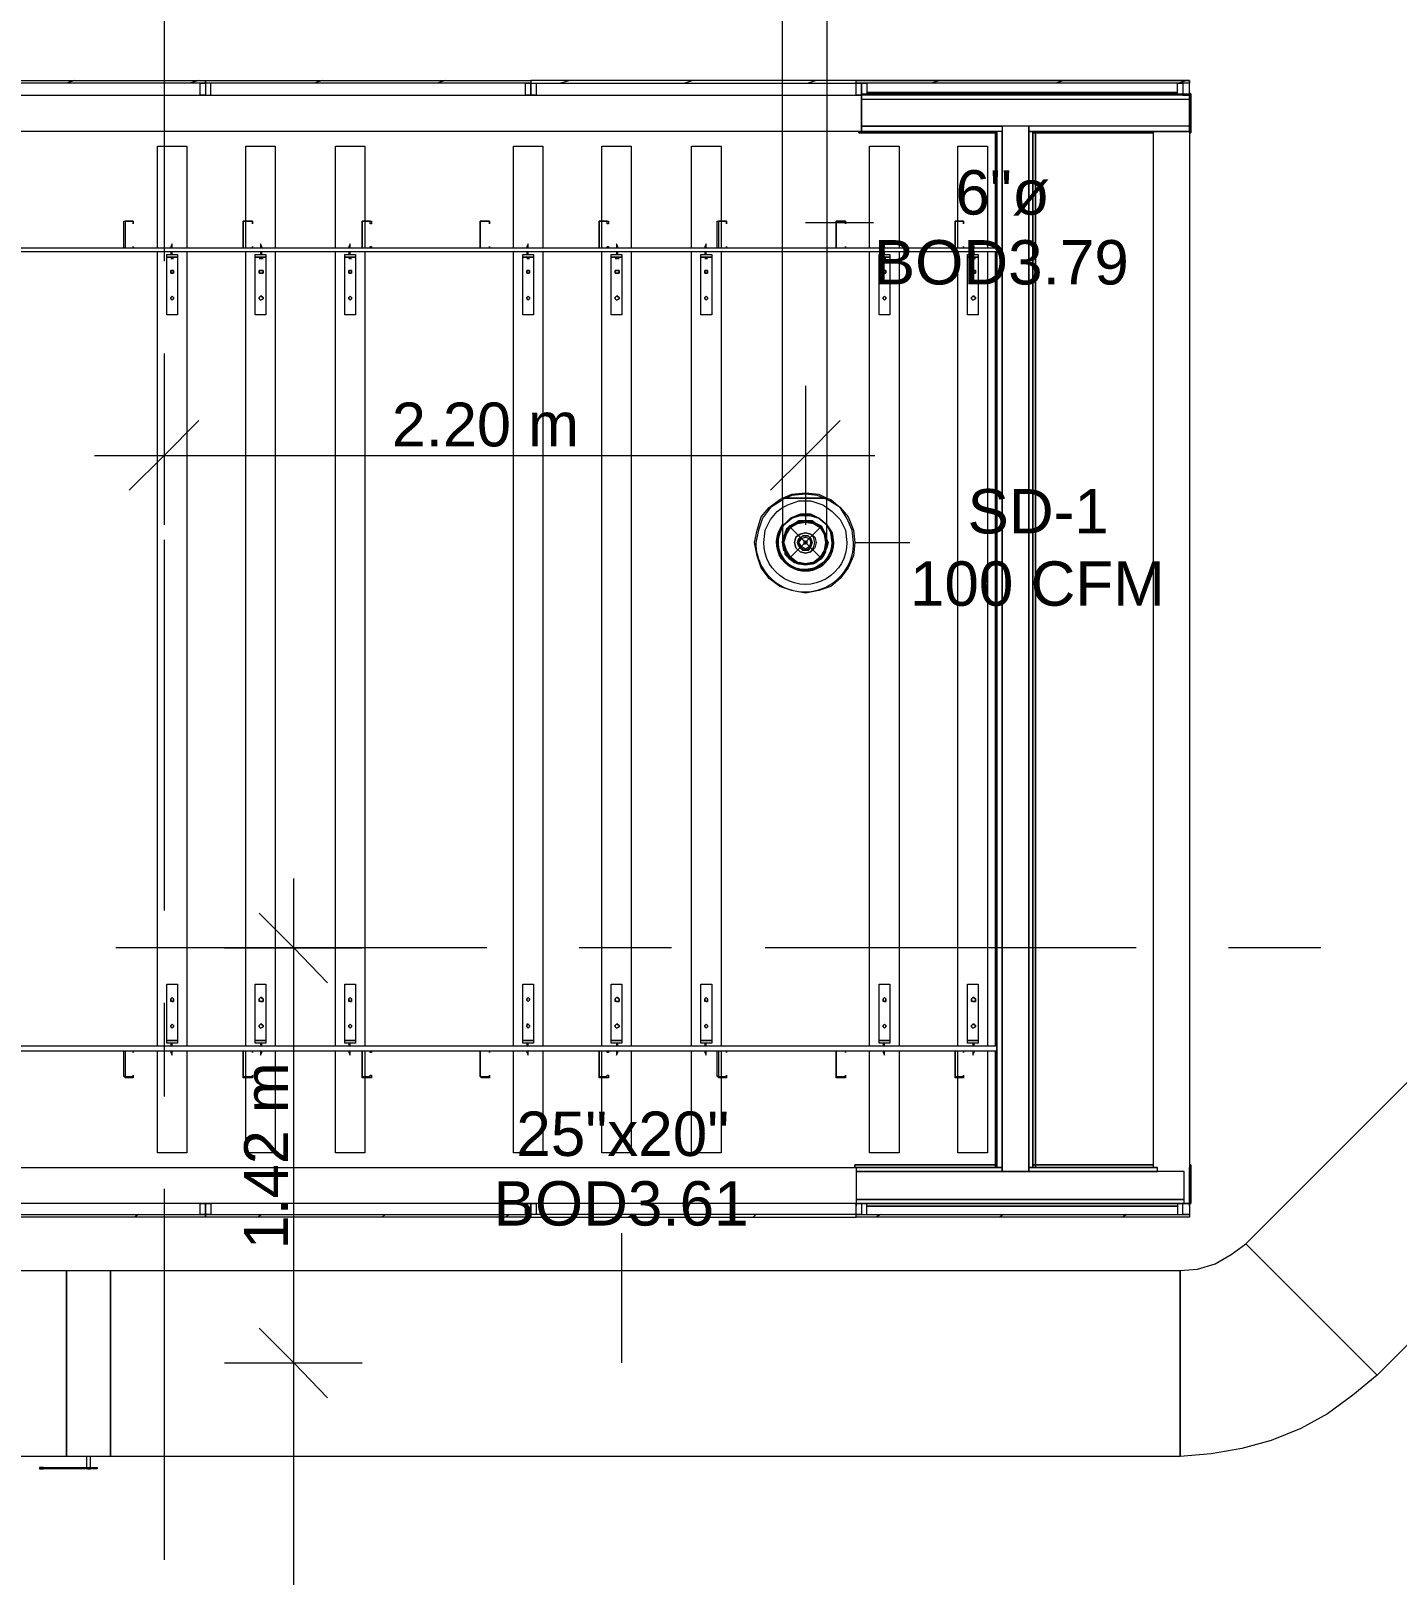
# Model space of a CAD drawing. Header units: metres. Extents: x -2 to 237, y -8 to 52.
# Drawn here: x 6.19 to 10.86, y 39.4 to 44.69 of the extents above; entities that cross this region are included whole.
import ezdxf

# ---------------------------------------------------------------- set-up
doc = ezdxf.new("R2010")
doc.units = ezdxf.units.M
doc.layers.add('HVAC - Ductos', color=5, linetype='Continuous', lineweight=0)
doc.layers.add('PDF2_Text', color=7, linetype='Continuous', lineweight=0)
doc.layers.add('PDF2_Geometry', color=7, linetype='Continuous', lineweight=0, true_color=0xaaaaaa)
doc.styles.add('PDF Helvetica', font='')
doc.styles.get('PDF Helvetica').set_extended_font_data('Helvetica')

msp = doc.modelspace()

# ---------------------------------------------------------------- linework, layer by layer
at = {"layer": 'HVAC - Ductos', "lineweight": 0}
for points in [[(8.9103, 45.1251), (8.9103, 43.0908), (8.9241, 43.0862), (8.9561, 43.0587), (8.9836, 43.0266), (9.0019, 42.9808), (9.0065, 42.9396), (9.0019, 42.8938), (8.9836, 42.8525), (8.9561, 42.8159), (8.9241, 42.7884), (8.8828, 42.7747), (8.837, 42.7655), (8.7912, 42.7747), (8.7499, 42.7884), (8.7133, 42.8159), (8.6858, 42.8525), (8.672, 42.8938), (8.6629, 42.9396), (8.672, 42.9808), (8.6858, 43.0266), (8.7133, 43.0587), (8.7499, 43.0862), (8.7591, 43.0908), (8.7591, 45.1251)], [(8.837, 44.0346), (9.0706, 44.0346)], [(6.6423, 43.4757), (6.6423, 43.2374), (6.6423, 42.9992)], [(8.837, 43.4757), (8.837, 43.2374), (8.837, 42.9992)], [(6.7615, 43.3565), (6.6423, 43.2374), (6.5232, 43.1182)], [(8.9561, 43.3565), (8.837, 43.2374), (8.7178, 43.1182)], [(6.4041, 43.2374), (9.0752, 43.2374)], [(8.7591, 43.0908), (8.7912, 43.1046), (8.837, 43.1091), (8.8828, 43.1046), (8.9103, 43.0908)], [(8.9103, 43.0862), (8.8782, 43.1), (8.837, 43.1046), (8.7912, 43.1), (8.7591, 43.0862)], [(8.9103, 42.9396), (8.9103, 42.9441), (8.9103, 42.9625), (8.9103, 42.9946), (8.9103, 43.0312), (8.9103, 43.0724), (8.9103, 43.0908), (8.9011, 43.0908), (8.8919, 43.0908), (8.8737, 43.0908), (8.8553, 43.0908), (8.837, 43.0908), (8.8187, 43.0908), (8.8003, 43.0908), (8.782, 43.0908), (8.7729, 43.0908), (8.7637, 43.0908), (8.7591, 43.0908), (8.7591, 43.045), (8.7591, 43.0084), (8.7591, 42.9762), (8.7591, 42.9533), (8.7591, 42.9396)], [(8.7591, 43.0908), (8.7637, 43.0908), (8.7729, 43.0908), (8.782, 43.0908), (8.8003, 43.0908), (8.8187, 43.0908), (8.837, 43.0908), (8.8553, 43.0908), (8.8737, 43.0908), (8.8919, 43.0908), (8.9011, 43.0908), (8.9103, 43.0908)], [(8.7591, 43.0587), (8.7775, 43.0679), (8.8141, 43.0816), (8.8553, 43.0816), (8.8965, 43.0679), (8.9103, 43.0587)], [(8.8645, 43.0084), (8.8919, 42.9946), (8.9057, 42.9671), (8.9103, 42.9396), (8.9103, 42.9213), (8.9011, 42.903), (8.8874, 42.8846), (8.8737, 42.8755), (8.8553, 42.8663), (8.837, 42.8617), (8.8187, 42.8663), (8.8003, 42.8755), (8.7866, 42.8846), (8.7729, 42.903), (8.7637, 42.9213), (8.7637, 42.9396), (8.7637, 42.9579), (8.7729, 42.9762), (8.7866, 42.99), (8.8003, 43.0038), (8.8187, 43.0084), (8.837, 43.0129), (8.8553, 43.0084), (8.8737, 43.0038), (8.8553, 43.0129), (8.837, 43.0129), (8.8187, 43.0129), (8.8003, 43.0038), (8.782, 42.9946), (8.7683, 42.9762), (8.7637, 42.9579), (8.7591, 42.9441), (8.7591, 42.9396), (8.7637, 42.9213), (8.7729, 42.903), (8.782, 42.8846), (8.8003, 42.8709), (8.8187, 42.8663), (8.837, 42.8663), (8.8553, 42.8663), (8.8737, 42.8709), (8.8782, 42.8755), (8.8919, 42.8846), (8.9011, 42.903), (8.9057, 42.9213), (8.9103, 42.9396), (8.9103, 42.9441), (8.9103, 42.9579), (8.9011, 42.9762), (8.8919, 42.9946), (8.9057, 42.9671), (8.9103, 42.9396), (8.9057, 42.9121), (8.9103, 42.9396), (8.9057, 42.9579), (8.9011, 42.9762), (8.8874, 42.99), (8.8737, 43.0038), (8.8919, 42.9946), (8.8645, 43.0084), (8.8691, 43.0084)], [(8.8599, 42.8663), (8.837, 42.8617), (8.8095, 42.8663), (8.8049, 42.8709), (8.7866, 42.8846), (8.7683, 42.9075), (8.7637, 42.9121), (8.7591, 42.9396), (8.7683, 42.9121), (8.7637, 42.9396), (8.7729, 42.9671), (8.7866, 42.99), (8.8095, 43.0038), (8.837, 43.0084), (8.8645, 43.0038), (8.8874, 42.99), (8.9011, 42.9671), (8.9057, 42.9396), (8.9011, 42.9121), (8.8874, 42.8892), (8.8645, 42.8709), (8.837, 42.8663), (8.8095, 42.8709), (8.7866, 42.8892), (8.7729, 42.9121), (8.7637, 42.9396), (8.7683, 42.9625)], [(8.7637, 42.9625), (8.7683, 42.9671), (8.7683, 42.9717), (8.7866, 42.99), (8.8049, 43.0038)], [(8.8049, 43.0084), (8.8095, 43.0084), (8.837, 43.0129), (8.8599, 43.0084)], [(8.8095, 43.0084), (8.8095, 43.0084)], [(8.8645, 43.0084), (8.8645, 43.0084)], [(8.8691, 43.0038), (8.8874, 42.99), (8.9011, 42.9717)], [(8.9057, 42.9717), (8.9057, 42.9671), (8.9057, 42.9625), (8.9103, 42.9396), (8.9057, 42.9121), (8.9057, 42.9075), (8.8919, 42.8846), (8.8691, 42.8709)], [(8.9103, 42.9992), (8.9103, 42.9992)], [(8.7591, 42.9396), (8.7683, 42.9671), (8.7591, 42.9396)], [(8.7683, 42.9121), (8.7683, 42.9075), (8.7637, 42.9121), (8.7637, 42.9213), (8.7591, 42.9396), (8.7591, 42.9441)], [(8.9103, 42.9441), (8.9149, 42.9396), (8.9103, 42.9213), (8.9057, 42.9121), (8.9057, 42.9075), (8.9011, 42.8984), (8.8919, 42.8846), (8.8782, 42.8755)], [(8.9103, 42.9396), (8.9103, 42.9396)], [(9.0065, 42.9396), (9.1944, 42.9396)], [(8.8737, 42.8709), (8.8691, 42.8709), (8.8645, 42.8663), (8.8553, 42.8663), (8.837, 42.8617), (8.8187, 42.8663), (8.8095, 42.8663), (8.8049, 42.8709), (8.8003, 42.8709), (8.782, 42.8846), (8.7683, 42.8984), (8.7683, 42.9075), (8.7637, 42.9121)], [(8.9011, 42.9075), (8.8874, 42.8846), (8.8691, 42.8709), (8.8645, 42.8663), (8.837, 42.8617), (8.8095, 42.8663), (8.782, 42.8846), (8.7683, 42.9075), (8.782, 42.8846), (8.8049, 42.8709)], [(8.8095, 42.8663), (8.8049, 42.8709)], [(8.8599, 42.8709), (8.837, 42.8663), (8.8141, 42.8709)], [(8.8645, 42.8663), (8.8919, 42.8846), (8.9057, 42.9075)], [(8.8691, 42.8709), (8.8645, 42.8663)], [(7.0868, 36.3144), (7.0868, 37.8768), (7.0868, 40.131), (7.0868, 41.7896)], [(6.9676, 41.6705), (7.0868, 41.5513), (7.2013, 41.4322)], [(6.8486, 41.5513), (7.0868, 41.5513), (7.3204, 41.5513)], [(8.2093, 40.131), (8.2093, 40.5755)], [(6.9676, 40.2502), (7.0868, 40.131), (7.2013, 40.0119)], [(6.8486, 40.131), (7.0868, 40.131), (7.3204, 40.131)]]:
    msp.add_lwpolyline(points, dxfattribs=at)
for points in [[(8.7591, 43.0862), (8.7545, 43.0816), (8.7178, 43.0587), (8.6904, 43.0221), (8.6766, 42.9808), (8.6674, 42.9396, 1.013818), (9.0019, 42.9396), (8.9973, 42.9808), (8.979, 43.0221), (8.9561, 43.0587), (8.9195, 43.0816), (8.9103, 43.0862)], [(8.9103, 43.0587), (8.9286, 43.045), (8.9561, 43.0175), (8.9744, 42.9808), (8.979, 42.9396, -1.013321), (8.695, 42.9396), (8.6995, 42.9808), (8.7178, 43.0175), (8.7408, 43.045), (8.7591, 43.0587)]]:
    msp.add_lwpolyline(points, format="xyb", dxfattribs=at)
for points in [[(8.7637, 42.9992), (8.7912, 43.0221), (8.8187, 43.0312), (8.8507, 43.0312), (8.8828, 43.0221), (8.9103, 42.9992), (8.9149, 42.99), (8.9103, 42.9992), (8.8828, 43.0221), (8.8553, 43.0358), (8.8187, 43.0358), (8.7866, 43.0221), (8.7637, 42.9992), (8.7591, 42.9992), (8.7637, 42.9992), (8.7591, 42.99)], [(8.8828, 43.0221), (8.8507, 43.0312), (8.8187, 43.0312), (8.7912, 43.0221), (8.7637, 42.9992), (8.7866, 43.0221), (8.8187, 43.0358), (8.8553, 43.0358), (8.8828, 43.0221), (8.9103, 42.9992)], [(8.837, 43.0129), (8.8095, 43.0084), (8.782, 42.9946), (8.7683, 42.9671), (8.782, 42.9946), (8.8095, 43.0084), (8.837, 43.0129), (8.8645, 43.0084)], [(8.8049, 42.9579), (8.8003, 42.9396), (8.8049, 42.9579), (8.8187, 42.9671), (8.837, 42.9717), (8.8553, 42.9671), (8.8691, 42.9579), (8.8737, 42.9396), (8.8691, 42.9213), (8.8553, 42.9075), (8.837, 42.903), (8.8187, 42.9075), (8.8049, 42.9213), (8.8003, 42.9396), (8.8049, 42.9213), (8.8187, 42.9075), (8.837, 42.903), (8.8553, 42.9075), (8.8645, 42.9213), (8.8691, 42.9396), (8.8645, 42.9579), (8.8553, 42.9671), (8.837, 42.9717), (8.8187, 42.9671)], [(8.9332, 42.9396), (8.9286, 42.9717), (8.9103, 42.9992), (8.9286, 42.9717)], [(8.8187, 42.9533), (8.8095, 42.9396), (8.8141, 42.9533), (8.8278, 42.9625), (8.8461, 42.9625), (8.8553, 42.9533), (8.8599, 42.9396), (8.8553, 42.9533), (8.8461, 42.9625), (8.8278, 42.9625)], [(8.8553, 42.9259), (8.8599, 42.9396), (8.8553, 42.9259), (8.8461, 42.9121), (8.8278, 42.9121), (8.8141, 42.9259), (8.8095, 42.9396), (8.8187, 42.9259), (8.8278, 42.9167), (8.8461, 42.9167)], [(8.8232, 42.9533), (8.837, 42.9579), (8.8507, 42.9533), (8.8553, 42.9396), (8.8507, 42.9259), (8.837, 42.9167), (8.8232, 42.9259), (8.8141, 42.9396)], [(8.8324, 42.9441), (8.8324, 42.9396), (8.8324, 42.9441), (8.8415, 42.9441), (8.8415, 42.9396), (8.837, 42.9441)], [(8.837, 42.935), (8.8415, 42.9396), (8.8415, 42.935), (8.8324, 42.935), (8.8324, 42.9396), (8.8324, 42.935)], [(8.9057, 42.9121), (8.9057, 42.9075)], [(11.7417, 41.0382), (10.7934, 40.0897), (10.3444, 40.5388), (11.2928, 41.4872)], [(10.1199, 39.8103), (10.1199, 40.4471), (10.1794, 40.4517), (10.239, 40.47), (10.294, 40.5021), (10.3444, 40.5388), (10.7934, 40.0897), (10.7109, 40.0211), (10.6239, 39.9569), (10.5322, 39.9065), (10.4315, 39.8653), (10.3306, 39.8378), (10.2252, 39.8194)], [(6.3079, 39.8103), (4.521, 39.8103), (4.521, 40.4471), (6.3079, 40.4471)], [(10.1199, 39.8103), (6.4591, 39.8103), (6.4591, 40.4471), (10.1199, 40.4471)]]:
    msp.add_lwpolyline(points, close=True, dxfattribs=at)
msp.add_lwpolyline([(8.7408, 42.9396, 1.018626), (8.9332, 42.9396, -1.405169), (8.7591, 42.9992), (8.7453, 42.9717), (8.7408, 42.9396), (8.7499, 42.9717), (8.7591, 42.99, 1.353203), (8.9286, 42.9396), (8.9241, 42.9717), (8.9149, 42.99, -1.315476)], format="xyb", close=True, dxfattribs=at)
at = {"layer": 'PDF2_Geometry', "lineweight": 0}
for points in [[(6.6423, 45.1709), (6.6423, 43.9017)], [(5.6756, 44.5203), (6.7844, 44.5203), (6.7844, 44.5111), (6.7844, 44.4699), (6.8027, 44.4699), (6.8027, 44.5111), (6.7844, 44.5111), (5.6756, 44.5111), (5.6939, 44.5111), (5.6939, 44.4699), (5.6756, 44.4699)], [(6.3354, 44.5203), (6.3079, 44.5111)], [(6.7615, 44.5203), (6.7294, 44.5111)], [(7.183, 44.5203), (7.1555, 44.5111)], [(7.6045, 44.5203), (7.577, 44.5111)], [(10.152, 44.5111), (10.152, 44.5203), (9.0111, 44.5203), (10.152, 44.5203), (10.152, 44.5111), (9.0111, 44.5111), (9.0111, 44.5203), (7.8977, 44.5203), (7.8977, 44.5111), (9.0111, 44.5111), (9.0111, 44.5203)], [(8.0306, 44.5203), (7.9985, 44.5111)], [(8.4521, 44.5203), (8.4246, 44.5111)], [(8.8737, 44.5203), (8.8461, 44.5111)], [(9.0294, 44.4745), (10.152, 44.4745), (10.152, 44.4699), (9.0294, 44.4699), (9.0294, 44.4561), (10.152, 44.4561), (10.152, 44.4699), (9.0294, 44.4699), (9.0294, 44.4745), (9.0294, 44.5111), (9.0478, 44.5111)], [(10.1107, 44.5111), (9.0478, 44.5111), (9.0478, 44.4745), (10.1107, 44.4745), (10.1107, 44.5111), (10.129, 44.5111), (10.129, 44.4699), (10.152, 44.4699), (10.152, 44.5111), (10.129, 44.5111), (10.129, 44.4745)], [(9.2997, 44.5203), (9.2676, 44.5111)], [(9.7212, 44.5203), (9.6938, 44.5111)], [(10.1428, 44.5203), (10.1153, 44.5111)], [(5.6756, 43.9475), (9.4921, 43.9475), (9.4921, 44.3462), (9.0294, 44.3462), (9.0294, 44.4745), (10.152, 44.4745), (10.1566, 44.4745), (10.1566, 44.3416), (10.152, 44.3416), (10.1566, 44.3416), (10.1566, 44.4745), (10.152, 44.4745), (10.152, 44.3462), (10.152, 44.3645), (9.6022, 44.3645), (9.6022, 44.3462), (10.152, 44.3462), (10.152, 44.4745), (10.152, 44.3462), (9.6159, 44.3462), (9.6159, 40.8), (9.6159, 44.3462), (9.6159, 40.8), (9.6159, 44.3462), (9.6022, 44.3462), (9.6022, 40.8), (9.6159, 40.8), (9.6159, 44.3462), (10.0282, 44.3462), (10.152, 44.3462), (10.152, 40.8), (10.152, 40.6762)], [(9.0478, 44.4745), (10.1107, 44.4745)], [(5.6756, 40.8), (9.0111, 40.8), (9.1806, 40.8), (9.0111, 40.8), (9.0111, 40.7862), (9.5105, 40.7862), (9.5105, 40.8), (9.5105, 44.3462), (9.0294, 44.3462), (9.0294, 44.3645), (9.5105, 44.3645), (9.5105, 44.3462), (9.4921, 44.3462), (9.4921, 40.8), (9.4921, 44.3462), (9.4921, 43.9475)], [(9.0294, 44.3462), (9.0294, 44.3462)], [(9.0294, 44.3462), (9.4921, 44.3462), (9.0294, 44.3462)], [(9.4921, 44.3462), (9.4921, 44.3462)], [(9.4921, 44.3462), (9.4921, 44.3462)], [(9.6159, 44.3462), (9.6159, 44.3462)], [(6.6194, 43.9475), (6.6194, 44.2958), (6.7202, 44.2958), (6.7202, 43.9475)], [(6.9218, 43.9475), (6.9218, 44.0392), (6.9218, 44.2958), (7.0226, 44.2958), (7.0226, 43.9475)], [(7.2288, 43.9475), (7.2288, 44.2958), (7.3296, 44.2958), (7.3296, 44.0392), (7.3296, 43.9475)], [(7.8382, 43.9475), (7.8382, 44.2958), (7.939, 44.2958), (7.939, 43.9475)], [(8.1406, 43.9475), (8.1406, 44.0392), (8.1406, 44.2958), (8.2413, 44.2958), (8.2413, 43.9475)], [(8.4475, 43.9475), (8.4475, 44.2958), (8.5483, 44.2958), (8.5483, 44.0392), (8.5483, 43.9475)], [(9.0569, 43.9475), (9.0569, 44.2958), (9.1577, 44.2958), (9.1577, 43.9475)], [(9.3593, 43.9475), (9.3593, 44.0392), (9.3593, 44.2958), (9.4601, 44.2958), (9.4601, 43.9475)], [(6.5095, 43.9475), (6.5049, 43.9475), (6.5049, 44.0392), (6.5095, 44.0392), (6.537, 44.0392), (6.537, 44.03), (6.537, 44.0392), (6.5095, 44.0392), (6.5095, 43.9475), (6.537, 43.9475)], [(6.5095, 44.0392), (6.5095, 44.0392)], [(6.537, 44.03), (6.537, 44.03)], [(6.9126, 43.9475), (6.9126, 44.0392), (6.9448, 44.0392), (6.9448, 44.03), (6.9448, 44.0392), (6.9126, 44.0392), (6.9126, 43.9475), (6.9448, 43.9475)], [(6.9126, 44.0392), (6.9126, 44.0392)], [(6.9126, 44.0392), (6.9126, 44.0392)], [(6.9448, 44.03), (6.9448, 44.03)], [(7.3204, 43.9475), (7.3204, 44.0392), (7.3525, 44.0392), (7.3525, 44.03), (7.3479, 44.03), (7.3479, 44.0392), (7.3204, 44.0392), (7.3204, 43.9475), (7.3479, 43.9475), (7.3479, 43.9521), (7.3525, 43.9521), (7.3525, 43.9475)], [(7.3204, 44.0392), (7.3204, 44.0392)], [(7.3204, 44.0392), (7.3204, 44.0392)], [(7.7236, 43.9475), (7.7236, 44.0392), (7.7282, 44.0392), (7.7557, 44.0392), (7.7557, 44.03), (7.7557, 44.0392), (7.7282, 44.0392), (7.7236, 44.0392), (7.7236, 43.9475), (7.7282, 43.9475), (7.7557, 43.9475)], [(7.7557, 44.03), (7.7557, 44.03)], [(8.1314, 43.9475), (8.1314, 44.0392), (8.1635, 44.0392), (8.1635, 44.03), (8.1589, 44.03), (8.1589, 44.0392), (8.1314, 44.0392), (8.1314, 43.9475), (8.1589, 43.9475), (8.1589, 43.9521), (8.1635, 43.9521), (8.1635, 43.9475)], [(8.1314, 44.0392), (8.1314, 44.0392)], [(8.1314, 44.0392), (8.1314, 44.0392)], [(8.5346, 43.9475), (8.5346, 44.0392), (8.5392, 44.0392), (8.5666, 44.0392), (8.5666, 44.03), (8.5666, 44.0392), (8.5392, 44.0392), (8.5392, 43.9475), (8.5666, 43.9475)], [(8.5392, 44.0392), (8.5392, 44.0392)], [(8.5666, 44.03), (8.5666, 44.03)], [(8.9423, 43.9475), (8.9423, 44.0392), (8.9744, 44.0392), (8.9744, 44.03), (8.9744, 44.0392), (8.9423, 44.0392), (8.9423, 43.9475), (8.9744, 43.9475)], [(8.9423, 44.0392), (8.9423, 44.0392)], [(8.9423, 44.0392), (8.9423, 44.0392)], [(8.9744, 44.03), (8.9744, 44.03)], [(9.3501, 43.9475), (9.3501, 44.0392), (9.3776, 44.0392), (9.3776, 44.03), (9.3776, 44.0392), (9.3501, 44.0392), (9.3501, 43.9475), (9.3776, 43.9475)], [(9.3501, 44.0392), (9.3501, 44.0392)], [(9.3501, 44.0392), (9.3501, 44.0392)], [(9.3776, 44.03), (9.3776, 44.03)], [(9.4921, 43.9338), (5.6756, 43.9338)], [(6.5095, 43.9475), (6.5095, 43.9475)], [(6.537, 43.9521), (6.537, 43.9521)], [(6.6194, 41.2169), (6.6194, 43.9338)], [(6.6699, 43.9475), (6.6699, 43.9521), (6.6699, 43.9613), (6.6653, 43.9521), (6.6653, 43.9475)], [(6.6653, 43.9521), (6.6699, 43.9521)], [(6.6653, 43.9338), (6.6653, 43.9247)], [(6.6699, 43.9521), (6.6699, 43.9521)], [(6.6699, 43.9247), (6.6699, 43.9338)], [(6.7202, 43.9338), (6.7202, 41.2169)], [(6.9126, 43.9475), (6.9126, 43.9475)], [(6.9126, 43.9475), (6.9126, 43.9475)], [(6.9218, 41.2169), (6.9218, 43.9338)], [(6.9448, 43.9521), (6.9448, 43.9521)], [(6.9768, 43.9475), (6.9768, 43.9521), (6.9722, 43.9613), (6.9722, 43.9521), (6.9722, 43.9475)], [(6.9722, 43.9521), (6.9768, 43.9521)], [(6.9722, 43.9521), (6.9722, 43.9521)], [(6.9722, 43.9338), (6.9722, 43.9247)], [(6.9768, 43.9247), (6.9768, 43.9338)], [(7.0226, 43.9338), (7.0226, 41.2169)], [(7.2288, 41.2169), (7.2288, 43.9338)], [(7.2792, 43.9475), (7.2792, 43.9521), (7.2792, 43.9613), (7.2746, 43.9521), (7.2746, 43.9475)], [(7.2746, 43.9521), (7.2792, 43.9521)], [(7.2746, 43.9338), (7.2746, 43.9247)], [(7.2792, 43.9521), (7.2792, 43.9521)], [(7.2792, 43.9247), (7.2792, 43.9338)], [(7.3204, 43.9475), (7.3204, 43.9475)], [(7.3204, 43.9475), (7.3204, 43.9475)], [(7.3296, 43.9338), (7.3296, 41.2169)], [(7.7236, 43.9475), (7.7236, 43.9475)], [(7.7557, 43.9521), (7.7557, 43.9521)], [(7.8382, 41.2169), (7.8382, 43.9338)], [(7.8886, 43.9475), (7.8886, 43.9521), (7.8886, 43.9613), (7.884, 43.9521), (7.884, 43.9475)], [(7.884, 43.9521), (7.8886, 43.9521)], [(7.884, 43.9338), (7.884, 43.9247)], [(7.8886, 43.9521), (7.8886, 43.9521)], [(7.8886, 43.9247), (7.8886, 43.9338)], [(7.939, 43.9338), (7.939, 41.2169)], [(8.1314, 43.9475), (8.1314, 43.9475)], [(8.1314, 43.9475), (8.1314, 43.9475)], [(8.1406, 41.2169), (8.1406, 43.9338)], [(8.1955, 43.9475), (8.1955, 43.9521), (8.191, 43.9613), (8.191, 43.9521), (8.191, 43.9475)], [(8.191, 43.9521), (8.1955, 43.9521)], [(8.191, 43.9521), (8.191, 43.9521)], [(8.191, 43.9338), (8.191, 43.9247)], [(8.1955, 43.9247), (8.1955, 43.9338)], [(8.2413, 43.9338), (8.2413, 41.2169)], [(8.4475, 41.2169), (8.4475, 43.9338)], [(8.498, 43.9475), (8.498, 43.9521), (8.498, 43.9613), (8.4934, 43.9521), (8.4934, 43.9475)], [(8.4934, 43.9521), (8.498, 43.9521)], [(8.4934, 43.9338), (8.4934, 43.9247)], [(8.498, 43.9521), (8.498, 43.9521)], [(8.498, 43.9247), (8.498, 43.9338)], [(8.5346, 43.9475), (8.5346, 43.9475)], [(8.5392, 43.9475), (8.5392, 43.9475)], [(8.5483, 43.9338), (8.5483, 41.2169)], [(8.5666, 43.9521), (8.5666, 43.9521)], [(8.9423, 43.9475), (8.9423, 43.9475)], [(8.9423, 43.9475), (8.9423, 43.9475)], [(8.9744, 43.9521), (8.9744, 43.9521)], [(9.0569, 41.2169), (9.0569, 43.9338)], [(9.1073, 43.9475), (9.1073, 43.9521), (9.1073, 43.9613), (9.1027, 43.9521), (9.1027, 43.9475)], [(9.1027, 43.9521), (9.1073, 43.9521)], [(9.1027, 43.9338), (9.1027, 43.9247)], [(9.1073, 43.9521), (9.1073, 43.9521)], [(9.1073, 43.9247), (9.1073, 43.9338)], [(9.1577, 43.9338), (9.1577, 41.2169)], [(9.3501, 43.9475), (9.3501, 43.9475)], [(9.3501, 43.9475), (9.3501, 43.9475)], [(9.3593, 41.2169), (9.3593, 43.9338)], [(9.3776, 43.9521), (9.3776, 43.9521)], [(9.4143, 43.9475), (9.4143, 43.9521), (9.4097, 43.9613), (9.4097, 43.9521), (9.4097, 43.9475)], [(9.4097, 43.9521), (9.4143, 43.9521)], [(9.4097, 43.9521), (9.4097, 43.9521)], [(9.4097, 43.9338), (9.4097, 43.9247)], [(9.4143, 43.9247), (9.4143, 43.9338)], [(9.4601, 43.9338), (9.4601, 41.2169)], [(6.6653, 43.9155), (6.6607, 43.9155)], [(6.6744, 43.9155), (6.6744, 43.9155)], [(6.9676, 43.9155), (6.9676, 43.9155)], [(6.9814, 43.9155), (6.9768, 43.9155)], [(7.2746, 43.9155), (7.2701, 43.9155)], [(7.2838, 43.9155), (7.2838, 43.9155)], [(7.884, 43.9155), (7.8794, 43.9155)], [(7.8931, 43.9155), (7.8931, 43.9155)], [(8.1864, 43.9155), (8.1864, 43.9155)], [(8.2001, 43.9155), (8.1955, 43.9155)], [(8.4934, 43.9155), (8.4888, 43.9155)], [(8.5026, 43.9155), (8.5026, 43.9155)], [(9.1027, 43.9155), (9.0981, 43.9155)], [(9.1119, 43.9155), (9.1119, 43.9155)], [(9.4051, 43.9155), (9.4051, 43.9155)], [(9.4189, 43.9155), (9.4143, 43.9155)], [(6.6423, 43.5856), (6.6423, 43.2649)], [(6.6423, 42.9487), (6.6423, 41.6797)], [(7.7465, 41.5513), (6.4774, 41.5513)], [(8.3788, 41.5513), (8.0627, 41.5513)], [(9.9687, 41.5513), (8.6995, 41.5513)], [(10.6009, 41.5513), (10.2848, 41.5513)], [(6.6423, 41.3635), (6.6423, 41.0428)], [(6.6607, 41.2352), (6.6653, 41.2352)], [(6.6744, 41.2352), (6.6744, 41.2352)], [(6.9676, 41.2352), (6.9676, 41.2352)], [(6.9768, 41.2352), (6.9814, 41.2352)], [(7.2701, 41.2352), (7.2746, 41.2352)], [(7.2838, 41.2352), (7.2838, 41.2352)], [(7.8794, 41.2352), (7.884, 41.2352)], [(7.8931, 41.2352), (7.8931, 41.2352)], [(8.1864, 41.2352), (8.1864, 41.2352)], [(8.1955, 41.2352), (8.2001, 41.2352)], [(8.4888, 41.2352), (8.4934, 41.2352)], [(8.5026, 41.2352), (8.5026, 41.2352)], [(9.0981, 41.2352), (9.1027, 41.2352)], [(9.1119, 41.2352), (9.1119, 41.2352)], [(9.4051, 41.2352), (9.4051, 41.2352)], [(9.4143, 41.2352), (9.4189, 41.2352)], [(9.4921, 41.1985), (5.6756, 41.1985), (5.6756, 41.2169), (9.4921, 41.2169)], [(6.5095, 41.1985), (6.5095, 41.1985)], [(6.537, 41.1985), (6.537, 41.1939), (6.537, 41.1985), (6.5095, 41.1985)], [(6.537, 41.1939), (6.537, 41.1939)], [(6.7202, 41.1985), (6.7202, 40.8504), (6.6194, 40.8504), (6.6194, 41.1985)], [(6.6653, 41.226), (6.6653, 41.2169)], [(6.6653, 41.1985), (6.6653, 41.1939), (6.6699, 41.1848), (6.6699, 41.1939), (6.6699, 41.1985)], [(6.6699, 41.1939), (6.6653, 41.1939)], [(6.6699, 41.2169), (6.6699, 41.226)], [(6.9126, 41.1985), (6.9126, 41.1985)], [(6.9126, 41.1985), (6.9126, 41.1985)], [(6.9448, 41.1985), (6.9448, 41.1939), (6.9448, 41.1985), (6.9126, 41.1985)], [(7.0226, 41.1985), (7.0226, 40.8504), (6.9218, 40.8504), (6.9218, 41.1115), (6.9218, 41.1985)], [(6.9448, 41.1939), (6.9448, 41.1939)], [(6.9722, 41.226), (6.9722, 41.2169)], [(6.9722, 41.1985), (6.9722, 41.1939), (6.9722, 41.1848), (6.9768, 41.1939), (6.9768, 41.1985)], [(6.9768, 41.1939), (6.9722, 41.1939)], [(6.9768, 41.2169), (6.9768, 41.226)], [(7.3296, 41.1985), (7.3296, 41.1115), (7.3296, 40.8504), (7.2288, 40.8504), (7.2288, 41.1985)], [(7.2746, 41.226), (7.2746, 41.2169)], [(7.2746, 41.1985), (7.2746, 41.1939), (7.2792, 41.1848), (7.2792, 41.1939), (7.2792, 41.1985)], [(7.2792, 41.1939), (7.2746, 41.1939)], [(7.2792, 41.2169), (7.2792, 41.226)], [(7.3204, 41.1985), (7.3204, 41.1985)], [(7.3204, 41.1985), (7.3204, 41.1985)], [(7.3525, 41.1985), (7.3525, 41.1939), (7.3479, 41.1939), (7.3479, 41.1985), (7.3204, 41.1985)], [(7.7236, 41.1985), (7.7236, 41.1985)], [(7.7557, 41.1985), (7.7557, 41.1939), (7.7557, 41.1985), (7.7282, 41.1985), (7.7236, 41.1985)], [(7.7557, 41.1939), (7.7557, 41.1939)], [(7.939, 41.1985), (7.939, 40.8504), (7.8382, 40.8504), (7.8382, 41.1985)], [(7.884, 41.226), (7.884, 41.2169)], [(7.884, 41.1985), (7.884, 41.1939), (7.8886, 41.1848), (7.8886, 41.1939), (7.8886, 41.1985)], [(7.8886, 41.1939), (7.884, 41.1939)], [(7.8886, 41.2169), (7.8886, 41.226)], [(8.1314, 41.1985), (8.1314, 41.1985)], [(8.1314, 41.1985), (8.1314, 41.1985)], [(8.1635, 41.1985), (8.1635, 41.1939), (8.1589, 41.1939), (8.1589, 41.1985), (8.1314, 41.1985)], [(8.2413, 41.1985), (8.2413, 40.8504), (8.1406, 40.8504), (8.1406, 41.1115), (8.1406, 41.1985)], [(8.191, 41.226), (8.191, 41.2169)], [(8.191, 41.1985), (8.191, 41.1939), (8.191, 41.1848), (8.1955, 41.1939), (8.1955, 41.1985)], [(8.1955, 41.1939), (8.191, 41.1939)], [(8.1955, 41.2169), (8.1955, 41.226)], [(8.5483, 41.1985), (8.5483, 41.1115), (8.5483, 40.8504), (8.4475, 40.8504), (8.4475, 41.1985)], [(8.4934, 41.226), (8.4934, 41.2169)], [(8.4934, 41.1985), (8.4934, 41.1939), (8.498, 41.1848), (8.498, 41.1939), (8.498, 41.1985)], [(8.498, 41.1939), (8.4934, 41.1939)], [(8.498, 41.2169), (8.498, 41.226)], [(8.5346, 41.1985), (8.5346, 41.1985)], [(8.5666, 41.1985), (8.5666, 41.1939), (8.5666, 41.1985), (8.5392, 41.1985), (8.5392, 41.1115), (8.5666, 41.1115), (8.5666, 41.1161), (8.5666, 41.1069), (8.5392, 41.1069), (8.5392, 41.1115), (8.5346, 41.1115), (8.5346, 41.1985)], [(8.5392, 41.1985), (8.5392, 41.1985)], [(8.5666, 41.1939), (8.5666, 41.1939)], [(8.9423, 41.1985), (8.9423, 41.1985)], [(8.9423, 41.1985), (8.9423, 41.1985)], [(8.9744, 41.1985), (8.9744, 41.1939), (8.9744, 41.1985), (8.9423, 41.1985)], [(8.9744, 41.1939), (8.9744, 41.1939)], [(9.1577, 41.1985), (9.1577, 40.8504), (9.0569, 40.8504), (9.0569, 41.1985)], [(9.1027, 41.226), (9.1027, 41.2169)], [(9.1027, 41.1985), (9.1027, 41.1939), (9.1073, 41.1848), (9.1073, 41.1939), (9.1073, 41.1985)], [(9.1073, 41.1939), (9.1027, 41.1939)], [(9.1073, 41.2169), (9.1073, 41.226)], [(9.3501, 41.1985), (9.3501, 41.1985)], [(9.3501, 41.1985), (9.3501, 41.1985)], [(9.3776, 41.1985), (9.3776, 41.1939), (9.3776, 41.1985), (9.3501, 41.1985)], [(9.4601, 41.1985), (9.4601, 40.8504), (9.3593, 40.8504), (9.3593, 41.1115), (9.3593, 41.1985)], [(9.3776, 41.1939), (9.3776, 41.1939)], [(9.4097, 41.226), (9.4097, 41.2169)], [(9.4097, 41.1985), (9.4097, 41.1939), (9.4097, 41.1848), (9.4143, 41.1939), (9.4143, 41.1985)], [(9.4143, 41.1939), (9.4097, 41.1939)], [(9.4143, 41.2169), (9.4143, 41.226)], [(6.5095, 41.1115), (6.5095, 41.1115)], [(6.537, 41.1161), (6.537, 41.1161)], [(6.9126, 41.1115), (6.9126, 41.1115)], [(6.9448, 41.1161), (6.9448, 41.1161)], [(7.3204, 41.1115), (7.3204, 41.1115)], [(7.7557, 41.1161), (7.7557, 41.1161)], [(8.1314, 41.1115), (8.1314, 41.1115)], [(8.5392, 41.1115), (8.5392, 41.1115)], [(8.5666, 41.1161), (8.5666, 41.1161)], [(8.9423, 41.1115), (8.9423, 41.1115)], [(8.9744, 41.1161), (8.9744, 41.1161)], [(9.3501, 41.1115), (9.3501, 41.1115)], [(9.3776, 41.1161), (9.3776, 41.1161)], [(9.0478, 40.6762), (10.1107, 40.6762), (10.1107, 40.6395), (10.129, 40.6395), (10.129, 40.6762), (10.152, 40.6762), (10.152, 40.8), (10.152, 40.6762), (10.1566, 40.6762), (10.1566, 40.8091), (10.152, 40.8091), (10.1566, 40.8091), (10.1566, 40.6762), (10.152, 40.6762), (10.152, 40.6671), (10.152, 40.6762), (9.0111, 40.6762), (9.0111, 40.6671), (9.0111, 40.6762), (5.6756, 40.6762)], [(9.0111, 40.8), (9.0111, 40.8)], [(9.0111, 40.8), (9.0111, 40.8)], [(9.0111, 40.8), (9.4921, 40.8)], [(9.5105, 40.8), (9.0111, 40.8)], [(9.4921, 40.8), (9.4921, 40.8)], [(9.4921, 40.8), (9.4921, 40.8)], [(9.4921, 40.8), (9.4921, 40.8)], [(9.4921, 40.8), (9.5105, 40.8)], [(9.6159, 40.8), (9.6159, 40.8)], [(10.152, 40.8), (10.152, 40.7862), (10.152, 40.69), (10.152, 40.6762), (10.152, 40.6395), (10.129, 40.6395), (10.129, 40.6762)], [(6.6423, 40.7266), (6.6423, 39.4575)], [(5.6756, 40.6762), (5.6939, 40.6762), (5.6939, 40.6395), (5.6756, 40.6395), (6.7844, 40.6395), (6.7844, 40.6304), (5.6756, 40.6304)], [(9.0294, 40.6762), (9.0294, 40.6395), (9.0111, 40.6395), (9.0111, 40.6762), (9.0294, 40.6762), (9.0294, 40.6395), (9.0478, 40.6395), (9.0478, 40.6762), (10.1107, 40.6762)], [(9.0111, 40.6762), (9.0111, 40.6762)], [(10.1336, 40.6762), (9.0111, 40.6762)], [(9.0111, 40.6762), (9.0111, 40.6762)], [(10.1336, 40.6762), (9.0111, 40.6762)], [(10.1336, 40.6762), (10.1336, 40.6762)], [(6.5553, 40.6395), (6.5415, 40.6304)], [(6.9768, 40.6395), (6.963, 40.6304)], [(7.3984, 40.6395), (7.3892, 40.6304)], [(7.8244, 40.6395), (7.8107, 40.6304)], [(10.152, 40.6395), (10.152, 40.6304), (9.0111, 40.6304), (9.0111, 40.6395), (10.152, 40.6395), (10.152, 40.6304), (9.0111, 40.6304), (9.0111, 40.6395), (7.8977, 40.6395), (7.8977, 40.6304), (9.0111, 40.6304)], [(8.2459, 40.6395), (8.2322, 40.6304)], [(8.6674, 40.6395), (8.6583, 40.6304)], [(9.0478, 40.6395), (10.1107, 40.6395)], [(9.0936, 40.6395), (9.0798, 40.6304)], [(9.5151, 40.6395), (9.5013, 40.6304)], [(9.9366, 40.6395), (9.9228, 40.6304)]]:
    msp.add_lwpolyline(points, dxfattribs=at)
for points in [[(6.7844, 44.5111), (6.7844, 44.4699), (6.7661, 44.4699), (6.7661, 44.5111)], [(7.8977, 44.5203), (7.8977, 44.5111), (6.7844, 44.5111), (6.7844, 44.5203)], [(7.8977, 44.5111), (7.8977, 44.4699), (7.8794, 44.4699), (7.8794, 44.5111)], [(7.9161, 44.5111), (7.9161, 44.4699), (7.8977, 44.4699), (7.8977, 44.5111)], [(9.0294, 44.5111), (9.0294, 44.4699), (9.0111, 44.4699), (9.0111, 44.5111)], [(5.6756, 44.3462), (5.6756, 44.4699), (9.0294, 44.4699), (9.0294, 44.3462)], [(9.0294, 44.4561), (10.152, 44.4561), (10.152, 44.3645), (9.0294, 44.3645)], [(9.0478, 44.4791), (10.1107, 44.4791)], [(10.152, 44.4745), (10.152, 44.4791)], [(9.0111, 40.8), (9.4921, 40.8), (9.4921, 41.1985), (9.4921, 40.8), (9.4921, 44.3462), (9.4921, 40.8)], [(9.0202, 44.3416), (9.4921, 44.3416), (9.0202, 44.3416), (9.0202, 44.3462)], [(9.1806, 44.3462), (9.0294, 44.3462)], [(9.4876, 44.3462), (9.4876, 43.9475)], [(9.5105, 40.7862), (9.6022, 40.7862), (9.6022, 44.3645), (9.5105, 44.3645)], [(10.0282, 44.3462), (9.6159, 44.3462), (9.6159, 40.8), (10.0282, 40.8)], [(9.625, 44.3462), (9.625, 40.8)], [(9.6159, 44.3416), (10.0282, 44.3416)], [(6.537, 43.9521), (6.537, 43.9475)], [(6.6515, 43.9247), (6.6881, 43.9247), (6.6881, 43.9155), (6.6881, 43.7185), (6.6515, 43.7185), (6.6515, 43.9155)], [(6.9448, 43.9521), (6.9448, 43.9475)], [(6.9539, 43.9247), (6.9906, 43.9247), (6.9906, 43.9155), (6.9906, 43.7185), (6.9539, 43.7185), (6.9539, 43.9155)], [(7.2609, 43.9247), (7.2975, 43.9247), (7.2975, 43.9155), (7.2975, 43.7185), (7.2609, 43.7185), (7.2609, 43.9155)], [(7.7557, 43.9521), (7.7557, 43.9475)], [(7.8702, 43.9247), (7.9069, 43.9247), (7.9069, 43.9155), (7.9069, 43.7185), (7.8702, 43.7185), (7.8702, 43.9155)], [(8.1726, 43.9247), (8.2093, 43.9247), (8.2093, 43.9155), (8.2093, 43.7185), (8.1726, 43.7185), (8.1726, 43.9155)], [(8.4796, 43.9247), (8.5163, 43.9247), (8.5163, 43.9155), (8.5163, 43.7185), (8.4796, 43.7185), (8.4796, 43.9155)], [(8.5666, 43.9521), (8.5666, 43.9475)], [(8.9744, 43.9521), (8.9744, 43.9475)], [(9.089, 43.9247), (9.1256, 43.9247), (9.1256, 43.9155), (9.1256, 43.7185), (9.089, 43.7185), (9.089, 43.9155)], [(9.3776, 43.9521), (9.3776, 43.9475)], [(9.3914, 43.9247), (9.428, 43.9247), (9.428, 43.9155), (9.428, 43.7185), (9.3914, 43.7185), (9.3914, 43.9155)], [(9.4876, 43.9338), (9.4876, 41.2169)], [(9.4921, 41.2169), (9.4921, 43.9338)], [(6.6515, 43.9155), (6.6881, 43.9155)], [(6.6699, 43.9155), (6.6744, 43.9155), (6.6699, 43.9155), (6.6653, 43.9155), (6.6607, 43.9155), (6.6653, 43.9155)], [(6.6699, 43.9109), (6.6744, 43.9109), (6.6699, 43.9109), (6.6653, 43.9109)], [(6.6699, 43.8605), (6.6744, 43.8605), (6.6744, 43.8697), (6.6699, 43.8697), (6.6653, 43.8697), (6.6653, 43.8605)], [(6.6699, 43.8697), (6.6744, 43.8697), (6.6744, 43.8605), (6.6699, 43.8605), (6.6653, 43.8605), (6.6653, 43.8697)], [(6.9539, 43.9155), (6.9906, 43.9155)], [(6.9722, 43.9155), (6.9814, 43.9155), (6.9722, 43.9155), (6.9676, 43.9155)], [(6.9722, 43.9109), (6.9814, 43.9109), (6.9722, 43.9109), (6.9676, 43.9109)], [(6.9722, 43.8605), (6.9814, 43.8605), (6.9814, 43.8697), (6.9768, 43.8697), (6.9722, 43.8697), (6.9676, 43.8697), (6.9676, 43.8605)], [(6.9722, 43.8697), (6.9814, 43.8697), (6.9814, 43.8605), (6.9722, 43.8605), (6.9676, 43.8605), (6.9676, 43.8697)], [(7.2609, 43.9155), (7.2975, 43.9155)], [(7.2792, 43.9155), (7.2838, 43.9155), (7.2792, 43.9155), (7.2746, 43.9155), (7.2701, 43.9155), (7.2746, 43.9155)], [(7.2792, 43.9109), (7.2838, 43.9109), (7.2792, 43.9109), (7.2746, 43.9109)], [(7.2792, 43.8605), (7.2838, 43.8605), (7.2838, 43.8697), (7.2792, 43.8697), (7.2746, 43.8697), (7.2746, 43.8605)], [(7.2792, 43.8697), (7.2838, 43.8697), (7.2838, 43.8605), (7.2792, 43.8605), (7.2746, 43.8605), (7.2746, 43.8697)], [(7.8702, 43.9155), (7.9069, 43.9155)], [(7.8886, 43.9155), (7.8931, 43.9155), (7.8886, 43.9155), (7.884, 43.9155), (7.8794, 43.9155), (7.884, 43.9155)], [(7.8886, 43.9109), (7.8931, 43.9109), (7.8886, 43.9109), (7.884, 43.9109)], [(7.8886, 43.8605), (7.8931, 43.8605), (7.8931, 43.8697), (7.8886, 43.8697), (7.884, 43.8697), (7.884, 43.8605)], [(7.8886, 43.8697), (7.8931, 43.8697), (7.8931, 43.8605), (7.8886, 43.8605), (7.884, 43.8605), (7.884, 43.8697)], [(8.1726, 43.9155), (8.2093, 43.9155)], [(8.191, 43.9155), (8.2001, 43.9155), (8.191, 43.9155), (8.1864, 43.9155)], [(8.191, 43.9109), (8.2001, 43.9109), (8.191, 43.9109), (8.1864, 43.9109)], [(8.191, 43.8605), (8.2001, 43.8605), (8.2001, 43.8697), (8.1955, 43.8697), (8.191, 43.8697), (8.1864, 43.8697), (8.1864, 43.8605)], [(8.191, 43.8697), (8.2001, 43.8697), (8.2001, 43.8605), (8.191, 43.8605), (8.1864, 43.8605), (8.1864, 43.8697)], [(8.4796, 43.9155), (8.5163, 43.9155)], [(8.498, 43.9155), (8.5026, 43.9155), (8.498, 43.9155), (8.4934, 43.9155), (8.4888, 43.9155), (8.4934, 43.9155)], [(8.498, 43.9109), (8.5026, 43.9109), (8.498, 43.9109), (8.4934, 43.9109)], [(8.498, 43.8605), (8.5026, 43.8605), (8.5026, 43.8697), (8.498, 43.8697), (8.4934, 43.8697), (8.4934, 43.8605)], [(8.498, 43.8697), (8.5026, 43.8697), (8.5026, 43.8605), (8.498, 43.8605), (8.4934, 43.8605), (8.4934, 43.8697)], [(9.089, 43.9155), (9.1256, 43.9155)], [(9.1073, 43.9155), (9.1119, 43.9155), (9.1073, 43.9155), (9.1027, 43.9155), (9.0981, 43.9155), (9.1027, 43.9155)], [(9.1073, 43.9109), (9.1119, 43.9109), (9.1073, 43.9109), (9.1027, 43.9109)], [(9.1073, 43.8605), (9.1119, 43.8605), (9.1119, 43.8697), (9.1073, 43.8697), (9.1027, 43.8697), (9.1027, 43.8605)], [(9.1073, 43.8697), (9.1119, 43.8697), (9.1119, 43.8605), (9.1073, 43.8605), (9.1027, 43.8605), (9.1027, 43.8697)], [(9.3914, 43.9155), (9.428, 43.9155)], [(9.4097, 43.9155), (9.4189, 43.9155), (9.4097, 43.9155), (9.4051, 43.9155)], [(9.4097, 43.9109), (9.4189, 43.9109), (9.4097, 43.9109), (9.4051, 43.9109)], [(9.4097, 43.8605), (9.4189, 43.8605), (9.4189, 43.8697), (9.4143, 43.8697), (9.4097, 43.8697), (9.4051, 43.8697), (9.4051, 43.8605)], [(9.4097, 43.8697), (9.4189, 43.8697), (9.4189, 43.8605), (9.4097, 43.8605), (9.4051, 43.8605), (9.4051, 43.8697)], [(6.6699, 43.7688), (6.6744, 43.7734), (6.6744, 43.778), (6.6699, 43.7826), (6.6653, 43.778), (6.6653, 43.7734)], [(6.6699, 43.7826), (6.6744, 43.778), (6.6744, 43.7734), (6.6699, 43.7688), (6.6653, 43.7734), (6.6653, 43.778)], [(6.9722, 43.7688), (6.9814, 43.7734), (6.9814, 43.778), (6.9768, 43.7826), (6.9722, 43.7826), (6.9676, 43.778), (6.9676, 43.7734)], [(6.9722, 43.7826), (6.9814, 43.778), (6.9814, 43.7734), (6.9722, 43.7688), (6.9676, 43.7734), (6.9676, 43.778)], [(7.2792, 43.7688), (7.2838, 43.7734), (7.2838, 43.778), (7.2792, 43.7826), (7.2746, 43.778), (7.2746, 43.7734)], [(7.2792, 43.7826), (7.2838, 43.778), (7.2838, 43.7734), (7.2792, 43.7688), (7.2746, 43.7734), (7.2746, 43.778)], [(7.8886, 43.7688), (7.8931, 43.7734), (7.8931, 43.778), (7.8886, 43.7826), (7.884, 43.778), (7.884, 43.7734)], [(7.8886, 43.7826), (7.8931, 43.778), (7.8931, 43.7734), (7.8886, 43.7688), (7.884, 43.7734), (7.884, 43.778)], [(8.191, 43.7688), (8.2001, 43.7734), (8.2001, 43.778), (8.1955, 43.7826), (8.191, 43.7826), (8.1864, 43.778), (8.1864, 43.7734)], [(8.191, 43.7826), (8.2001, 43.778), (8.2001, 43.7734), (8.191, 43.7688), (8.1864, 43.7734), (8.1864, 43.778)], [(8.498, 43.7688), (8.5026, 43.7734), (8.5026, 43.778), (8.498, 43.7826), (8.4934, 43.778), (8.4934, 43.7734)], [(8.498, 43.7826), (8.5026, 43.778), (8.5026, 43.7734), (8.498, 43.7688), (8.4934, 43.7734), (8.4934, 43.778)], [(9.1073, 43.7688), (9.1119, 43.7734), (9.1119, 43.778), (9.1073, 43.7826), (9.1027, 43.778), (9.1027, 43.7734)], [(9.1073, 43.7826), (9.1119, 43.778), (9.1119, 43.7734), (9.1073, 43.7688), (9.1027, 43.7734), (9.1027, 43.778)], [(9.4097, 43.7688), (9.4189, 43.7734), (9.4189, 43.778), (9.4143, 43.7826), (9.4097, 43.7826), (9.4051, 43.778), (9.4051, 43.7734)], [(9.4097, 43.7826), (9.4189, 43.778), (9.4189, 43.7734), (9.4097, 43.7688), (9.4051, 43.7734), (9.4051, 43.778)], [(6.6515, 41.226), (6.6515, 41.2352), (6.6515, 41.4276), (6.6881, 41.4276), (6.6881, 41.2352), (6.6881, 41.226)], [(6.9539, 41.226), (6.9539, 41.2352), (6.9539, 41.4276), (6.9906, 41.4276), (6.9906, 41.2352), (6.9906, 41.226)], [(7.2609, 41.226), (7.2609, 41.2352), (7.2609, 41.4276), (7.2975, 41.4276), (7.2975, 41.2352), (7.2975, 41.226)], [(7.8702, 41.226), (7.8702, 41.2352), (7.8702, 41.4276), (7.9069, 41.4276), (7.9069, 41.2352), (7.9069, 41.226)], [(8.1726, 41.226), (8.1726, 41.2352), (8.1726, 41.4276), (8.2093, 41.4276), (8.2093, 41.2352), (8.2093, 41.226)], [(8.4796, 41.226), (8.4796, 41.2352), (8.4796, 41.4276), (8.5163, 41.4276), (8.5163, 41.2352), (8.5163, 41.226)], [(9.089, 41.226), (9.089, 41.2352), (9.089, 41.4276), (9.1256, 41.4276), (9.1256, 41.2352), (9.1256, 41.226)], [(9.3914, 41.226), (9.3914, 41.2352), (9.3914, 41.4276), (9.428, 41.4276), (9.428, 41.2352), (9.428, 41.226)], [(6.6699, 41.3681), (6.6744, 41.3681), (6.6744, 41.3772), (6.6699, 41.3818), (6.6653, 41.3772), (6.6653, 41.3726)], [(6.6699, 41.3818), (6.6744, 41.3772), (6.6744, 41.3681), (6.6699, 41.3681), (6.6653, 41.3681), (6.6653, 41.3772)], [(6.9722, 41.3681), (6.9814, 41.3681), (6.9814, 41.3772), (6.9768, 41.3818), (6.9722, 41.3818), (6.9676, 41.3772), (6.9676, 41.3726)], [(6.9722, 41.3818), (6.9814, 41.3772), (6.9814, 41.3681), (6.9722, 41.3681), (6.9676, 41.3681), (6.9676, 41.3772)], [(7.2792, 41.3681), (7.2838, 41.3681), (7.2838, 41.3772), (7.2792, 41.3818), (7.2746, 41.3772), (7.2746, 41.3726)], [(7.2792, 41.3818), (7.2838, 41.3772), (7.2838, 41.3681), (7.2792, 41.3681), (7.2746, 41.3681), (7.2746, 41.3772)], [(7.8886, 41.3681), (7.8931, 41.3726), (7.8931, 41.3772), (7.8886, 41.3818), (7.884, 41.3772), (7.884, 41.3726)], [(7.8886, 41.3818), (7.8931, 41.3772), (7.8931, 41.3726), (7.8886, 41.3681), (7.884, 41.3726), (7.884, 41.3772)], [(8.191, 41.3681), (8.2001, 41.3681), (8.2001, 41.3772), (8.1955, 41.3818), (8.191, 41.3818), (8.1864, 41.3772), (8.1864, 41.3726)], [(8.191, 41.3818), (8.2001, 41.3772), (8.2001, 41.3681), (8.191, 41.3681), (8.1864, 41.3681), (8.1864, 41.3772)], [(8.498, 41.3681), (8.5026, 41.3681), (8.5026, 41.3772), (8.498, 41.3818), (8.4934, 41.3772), (8.4934, 41.3726)], [(8.498, 41.3818), (8.5026, 41.3772), (8.5026, 41.3681), (8.498, 41.3681), (8.4934, 41.3681), (8.4934, 41.3772)], [(9.1073, 41.3681), (9.1119, 41.3681), (9.1119, 41.3772), (9.1073, 41.3818), (9.1027, 41.3772), (9.1027, 41.3726)], [(9.1073, 41.3818), (9.1119, 41.3772), (9.1119, 41.3681), (9.1073, 41.3681), (9.1027, 41.3681), (9.1027, 41.3772)], [(9.4097, 41.3681), (9.4189, 41.3681), (9.4189, 41.3772), (9.4143, 41.3818), (9.4097, 41.3818), (9.4051, 41.3772), (9.4051, 41.3726)], [(9.4097, 41.3818), (9.4189, 41.3772), (9.4189, 41.3681), (9.4097, 41.3681), (9.4051, 41.3681), (9.4051, 41.3772)], [(6.6699, 41.2764), (6.6744, 41.281), (6.6744, 41.2856), (6.6699, 41.2902), (6.6653, 41.2856), (6.6653, 41.281)], [(6.6699, 41.2902), (6.6744, 41.2856), (6.6744, 41.281), (6.6699, 41.2764), (6.6653, 41.281), (6.6653, 41.2856)], [(6.9722, 41.2764), (6.9814, 41.281), (6.9814, 41.2856), (6.9768, 41.2902), (6.9722, 41.2902), (6.9676, 41.2856), (6.9676, 41.281)], [(6.9722, 41.2902), (6.9814, 41.2856), (6.9814, 41.281), (6.9722, 41.2764), (6.9676, 41.281), (6.9676, 41.2856)], [(7.2792, 41.2764), (7.2838, 41.281), (7.2838, 41.2856), (7.2792, 41.2902), (7.2746, 41.2856), (7.2746, 41.281)], [(7.2792, 41.2902), (7.2838, 41.2856), (7.2838, 41.281), (7.2792, 41.2764), (7.2746, 41.281), (7.2746, 41.2856)], [(7.8886, 41.2764), (7.8931, 41.281), (7.8931, 41.2856), (7.8886, 41.2902), (7.884, 41.2902), (7.884, 41.281)], [(7.8886, 41.2902), (7.8931, 41.2856), (7.8931, 41.281), (7.8886, 41.2764), (7.884, 41.281), (7.884, 41.2856)], [(8.191, 41.2764), (8.2001, 41.281), (8.2001, 41.2856), (8.1955, 41.2902), (8.191, 41.2902), (8.1864, 41.2856), (8.1864, 41.281)], [(8.191, 41.2902), (8.2001, 41.2856), (8.2001, 41.281), (8.191, 41.2764), (8.1864, 41.281), (8.1864, 41.2856)], [(8.498, 41.2764), (8.5026, 41.281), (8.5026, 41.2856), (8.498, 41.2902), (8.4934, 41.2856), (8.4934, 41.281)], [(8.498, 41.2902), (8.5026, 41.2856), (8.5026, 41.281), (8.498, 41.2764), (8.4934, 41.281), (8.4934, 41.2856)], [(9.1073, 41.2764), (9.1119, 41.281), (9.1119, 41.2856), (9.1073, 41.2902), (9.1027, 41.2856), (9.1027, 41.281)], [(9.1073, 41.2902), (9.1119, 41.2856), (9.1119, 41.281), (9.1073, 41.2764), (9.1027, 41.281), (9.1027, 41.2856)], [(9.4097, 41.2764), (9.4189, 41.281), (9.4189, 41.2856), (9.4143, 41.2902), (9.4097, 41.2902), (9.4051, 41.2856), (9.4051, 41.281)], [(9.4097, 41.2902), (9.4189, 41.2856), (9.4189, 41.281), (9.4097, 41.2764), (9.4051, 41.281), (9.4051, 41.2856)], [(6.6515, 41.2352), (6.6881, 41.2352)], [(6.6699, 41.2352), (6.6744, 41.2352), (6.6699, 41.2352), (6.6653, 41.2352), (6.6607, 41.2352), (6.6653, 41.2352), (6.6699, 41.2352), (6.6744, 41.2352), (6.6699, 41.2352), (6.6653, 41.2352)], [(6.9539, 41.2352), (6.9906, 41.2352)], [(6.9722, 41.2352), (6.9814, 41.2352), (6.9722, 41.2352), (6.9676, 41.2352), (6.9722, 41.2352), (6.9814, 41.2352), (6.9722, 41.2352), (6.9676, 41.2352)], [(7.2609, 41.2352), (7.2975, 41.2352)], [(7.2792, 41.2352), (7.2838, 41.2352), (7.2792, 41.2352), (7.2746, 41.2352), (7.2701, 41.2352), (7.2746, 41.2352), (7.2792, 41.2352), (7.2838, 41.2352), (7.2792, 41.2352), (7.2746, 41.2352)], [(7.8702, 41.2352), (7.9069, 41.2352)], [(7.8886, 41.2352), (7.8931, 41.2352), (7.8886, 41.2352), (7.884, 41.2352), (7.8794, 41.2352), (7.884, 41.2352), (7.8886, 41.2352), (7.8931, 41.2352), (7.8886, 41.2352), (7.884, 41.2352)], [(8.1726, 41.2352), (8.2093, 41.2352)], [(8.191, 41.2352), (8.2001, 41.2352), (8.191, 41.2352), (8.1864, 41.2352), (8.191, 41.2352), (8.2001, 41.2352), (8.191, 41.2352), (8.1864, 41.2352)], [(8.4796, 41.2352), (8.5163, 41.2352)], [(8.498, 41.2352), (8.5026, 41.2352), (8.498, 41.2352), (8.4934, 41.2352), (8.4888, 41.2352), (8.4934, 41.2352), (8.498, 41.2352), (8.5026, 41.2352), (8.498, 41.2352), (8.4934, 41.2352)], [(9.089, 41.2352), (9.1256, 41.2352)], [(9.1073, 41.2352), (9.1119, 41.2352), (9.1073, 41.2352), (9.1027, 41.2352), (9.0981, 41.2352), (9.1027, 41.2352), (9.1073, 41.2352), (9.1119, 41.2352), (9.1073, 41.2352), (9.1027, 41.2352)], [(9.3914, 41.2352), (9.428, 41.2352)], [(9.4097, 41.2352), (9.4189, 41.2352), (9.4097, 41.2352), (9.4051, 41.2352), (9.4097, 41.2352), (9.4189, 41.2352), (9.4097, 41.2352), (9.4051, 41.2352)], [(6.5095, 41.1115), (6.537, 41.1115), (6.537, 41.1161), (6.537, 41.1069), (6.5095, 41.1069), (6.5095, 41.1115), (6.5049, 41.1115), (6.5049, 41.1985), (6.5095, 41.1985)], [(6.9126, 41.1115), (6.9448, 41.1115), (6.9448, 41.1161), (6.9448, 41.1069), (6.9126, 41.1069), (6.9126, 41.1115), (6.9126, 41.1985)], [(7.3204, 41.1115), (7.3479, 41.1115), (7.3479, 41.1161), (7.3525, 41.1161), (7.3525, 41.1069), (7.3204, 41.1069), (7.3204, 41.1115), (7.3204, 41.1985)], [(7.7236, 41.1115), (7.7282, 41.1115), (7.7557, 41.1115), (7.7557, 41.1161), (7.7557, 41.1069), (7.7282, 41.1069), (7.7236, 41.1115), (7.7236, 41.1985)], [(8.1314, 41.1115), (8.1589, 41.1115), (8.1589, 41.1161), (8.1635, 41.1161), (8.1635, 41.1069), (8.1314, 41.1069), (8.1314, 41.1115), (8.1314, 41.1985)], [(8.9423, 41.1115), (8.9744, 41.1115), (8.9744, 41.1161), (8.9744, 41.1069), (8.9423, 41.1069), (8.9423, 41.1115), (8.9423, 41.1985)], [(9.3501, 41.1115), (9.3776, 41.1115), (9.3776, 41.1161), (9.3776, 41.1069), (9.3501, 41.1069), (9.3501, 41.1115), (9.3501, 41.1985)], [(9.4876, 41.1985), (9.4876, 40.8)], [(9.0065, 40.8), (9.0065, 40.8091), (9.4921, 40.8091), (9.0065, 40.8091)], [(10.0282, 40.8091), (9.6159, 40.8091)], [(9.0111, 40.7862), (9.0111, 40.69), (10.1336, 40.69), (10.1336, 40.7862)], [(9.6022, 40.8), (9.6022, 40.7862), (10.0419, 40.7862), (10.0419, 40.8)], [(10.0419, 40.8), (9.6159, 40.8), (10.0282, 40.8)], [(6.7661, 40.6762), (6.7844, 40.6762), (6.7844, 40.6395), (6.7661, 40.6395)], [(6.7844, 40.6762), (6.8027, 40.6762), (6.8027, 40.6395), (6.7844, 40.6395)], [(7.8794, 40.6762), (7.8977, 40.6762), (7.8977, 40.6395), (7.8794, 40.6395)], [(7.8977, 40.6762), (7.9161, 40.6762), (7.9161, 40.6395), (7.8977, 40.6395)], [(9.0111, 40.6762), (9.0065, 40.6762)], [(9.0111, 40.69), (9.0111, 40.6762), (10.1336, 40.6762), (10.1336, 40.69)], [(9.0478, 40.6671), (10.1107, 40.6671)], [(7.8977, 40.6395), (7.8977, 40.6304), (6.7844, 40.6304), (6.7844, 40.6395)]]:
    msp.add_lwpolyline(points, close=True, dxfattribs=at)
at = {"layer": 'PDF2_Geometry', "color": 8, "lineweight": 0, "true_color": 0x808080}
msp.add_lwpolyline([(8.8965, 42.9854), (8.8599, 43.0129), (8.8141, 43.0129), (8.7729, 42.9854), (8.7591, 42.9396), (8.7729, 42.8938), (8.8141, 42.8663), (8.8599, 42.8663), (8.8965, 42.8938), (8.9149, 42.9396)], close=True, dxfattribs=at)
for points in [[(8.782, 42.9946), (8.8919, 42.8846)], [(8.8919, 42.9946), (8.782, 42.8846)]]:
    msp.add_lwpolyline(points, dxfattribs=at)
at = {"layer": 'PDF2_Geometry', "color": 5, "lineweight": 0}
for points in [[(6.4591, 39.8103), (6.3079, 39.8103), (6.3079, 40.4471), (6.4591, 40.4471)], [(6.3812, 39.769), (6.3858, 39.769), (6.3904, 39.769), (6.3858, 39.769)]]:
    msp.add_lwpolyline(points, close=True, dxfattribs=at)
for points in [[(6.23, 39.7736), (6.2254, 39.7736), (6.2208, 39.7736), (6.2163, 39.7736), (6.2208, 39.7736), (6.2254, 39.7736), (6.23, 39.7736), (6.3812, 39.7736), (6.4132, 39.7736), (6.4132, 39.769), (6.3812, 39.769), (6.3812, 39.7736), (6.3858, 39.7736), (6.3904, 39.7736), (6.3904, 39.8103)], [(6.3766, 39.8103), (6.3766, 39.7736)], [(6.2163, 39.7736), (6.2163, 39.7736)], [(6.2163, 39.7736), (6.2163, 39.769)], [(6.2163, 39.769), (6.2163, 39.769)], [(6.3812, 39.769), (6.23, 39.769), (6.2254, 39.769), (6.2208, 39.769), (6.2163, 39.769), (6.2208, 39.769), (6.2254, 39.769), (6.23, 39.769)]]:
    msp.add_lwpolyline(points, dxfattribs=at)

# ---------------------------------------------------------------- texts
at = {"layer": 'PDF2_Text', "lineweight": 0, "attachment_point": 4, "style": 'PDF Helvetica'}
for s, insert, char_height in [('6"ø', (9.3506, 44.1354), 0.1519), ('BOD3.79', (9.0711, 43.8971), 0.1519), ('2.20 m', (7.4217, 43.342), 0.15002), ('SD-1', (9.3919, 43.0449), 0.1519), ('100 CFM', (9.1948, 42.7975), 0.1519), ('25"x20"', (7.8478, 40.9144), 0.1519), ('BOD3.61', (7.7699, 40.6761), 0.1519)]:
    msp.add_mtext(s, dxfattribs=dict(at, insert=insert, char_height=char_height))
at = {"layer": 'PDF2_Text', "lineweight": 0, "insert": (6.9913, 40.5199), "char_height": 0.15002, "attachment_point": 4, "rotation": 90, "style": 'PDF Helvetica'}
msp.add_mtext('1.42 m', dxfattribs=at)

doc.saveas('drawing.dxf')
